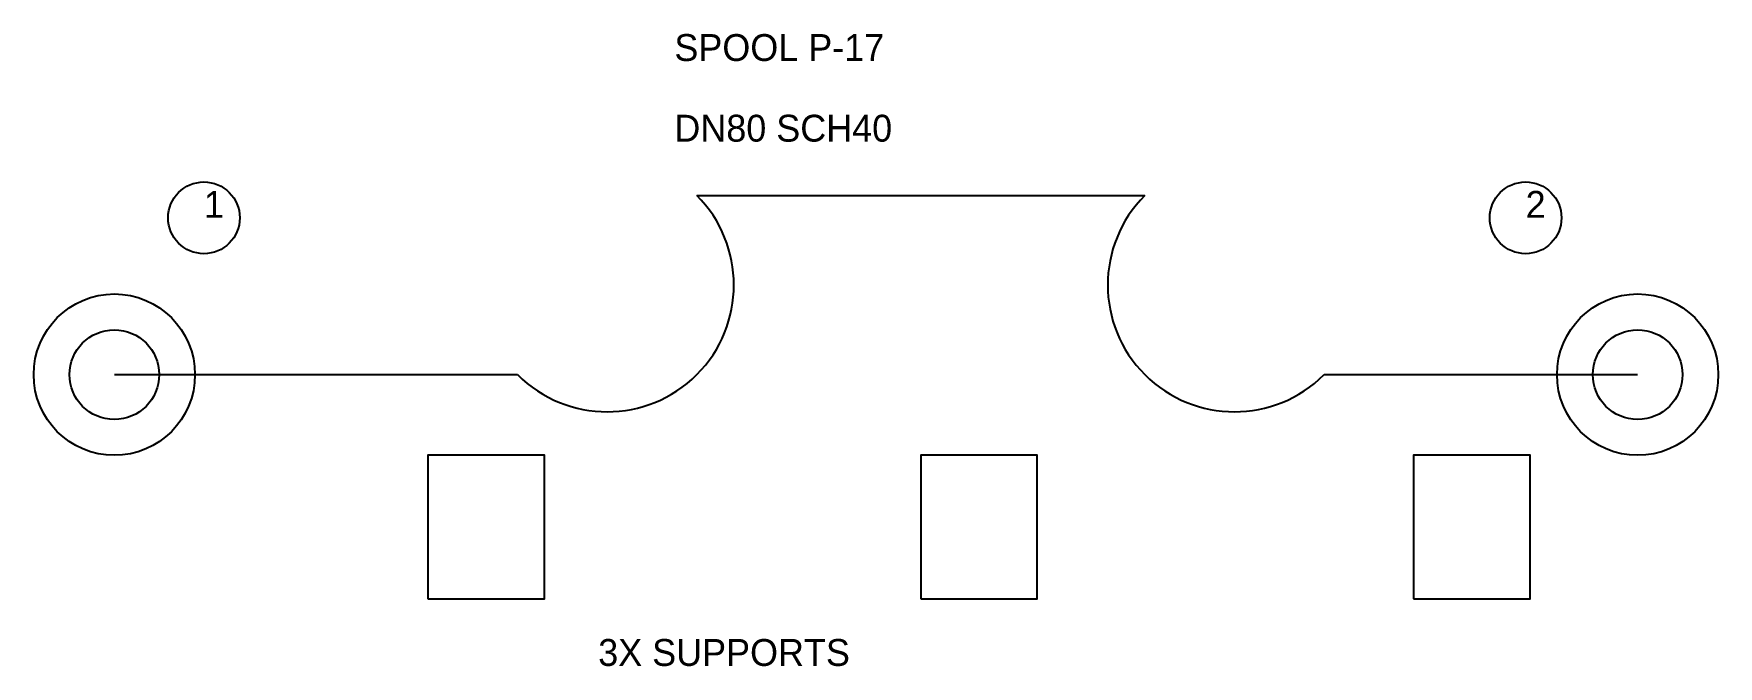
# Model space of a CAD drawing. Header units: millimetres. Extents: x -18 to 358, y 15 to 156.
import ezdxf

# ---------------------------------------------------------------- set-up
doc = ezdxf.new("R2010")
doc.units = ezdxf.units.MM
for name, color, linetype in [('FLANGE', 6, 'CONTINUOUS'), ('NOTE', 2, 'CONTINUOUS'), ('PIPE', 4, 'CONTINUOUS'), ('SUPPORT', 3, 'CONTINUOUS'), ('TEXT', 7, 'CONTINUOUS')]:
    doc.layers.add(name, color=color, linetype=linetype)

msp = doc.modelspace()

# ---------------------------------------------------------------- linework, layer by layer
at = {"layer": 'FLANGE'}
for centre in [(0, 80), (340, 80)]:
    msp.add_circle(centre, 18, dxfattribs=at)
at = {"layer": 'NOTE'}
for centre in [(20, 115), (315, 115)]:
    msp.add_circle(centre, 8, dxfattribs=at)
at = {"layer": 'PIPE'}
for p, q in [((130, 120), (230, 120)), ((0, 80), (90, 80)), ((270, 80), (340, 80))]:
    msp.add_line(p, q, dxfattribs=at)
for centre in [(0, 80), (340, 80)]:
    msp.add_circle(centre, 10, dxfattribs=at)
for centre, start, end in [((110, 100), 225, 45), ((250, 100), 135, 315)]:
    msp.add_arc(centre, 28.28, start, end, dxfattribs=at)
at = {"layer": 'SUPPORT'}
for points in [[(70, 30), (96, 30), (96, 62), (70, 62)], [(180, 30), (206, 30), (206, 62), (180, 62)], [(290, 30), (316, 30), (316, 62), (290, 62)]]:
    msp.add_lwpolyline(points, close=True, dxfattribs=at)

# ---------------------------------------------------------------- texts
at = {"layer": 'NOTE'}
for s, p in [('1', (20, 115)), ('2', (315, 115)), ('3X SUPPORTS', (108, 15))]:
    msp.add_text(s, height=6, dxfattribs=at).set_placement(p)
at = {"layer": 'TEXT'}
for s, p in [('SPOOL P-17', (125, 150)), ('DN80 SCH40', (125, 132))]:
    msp.add_text(s, height=6, dxfattribs=at).set_placement(p)

doc.saveas('drawing.dxf')
